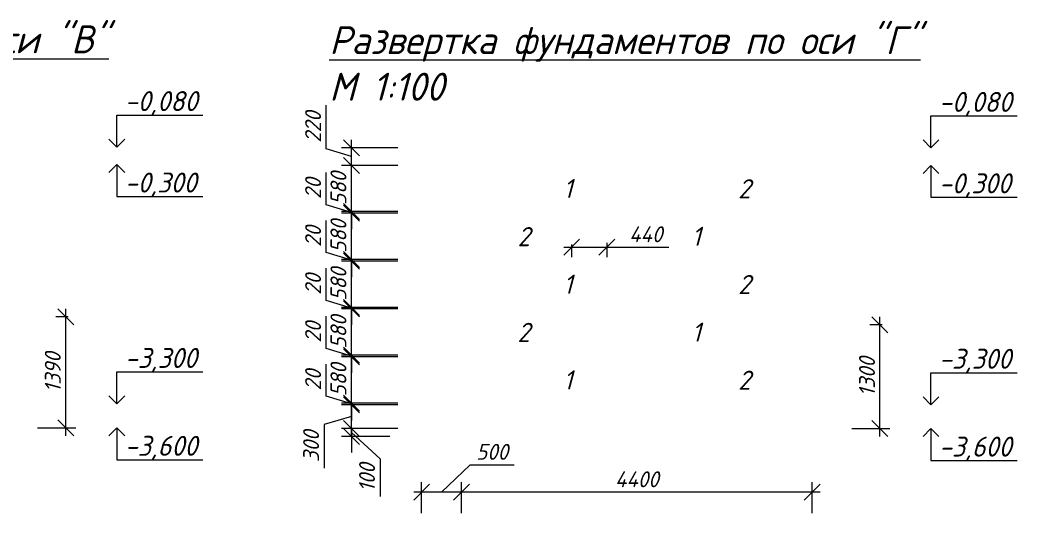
# Model space of a CAD drawing. Header units: millimetres. Extents: x 339888 to 1025294, y -263818 to -40540.
# Drawn here: x 1012783 to 1025294, y -218477 to -212196 of the extents above; entities that cross this region are included whole.
import ezdxf
from ezdxf import colors
from ezdxf.entities.mleader import LeaderData, LeaderLine
from ezdxf.math import Vec2, Vec3

# ---------------------------------------------------------------- set-up
doc = ezdxf.new("R2010")
doc.units = ezdxf.units.MM
doc.layers.get('0').update_dxf_attribs({"lineweight": 15})
doc.layers.add('0 @ 100', color=7, linetype='Continuous', lineweight=15)
doc.styles.add('ГОСТ 2', font='GOST_Common Italic.ttf', dxfattribs={"height": 2})
doc.styles.add('ГОСТ 3', font='GOST_Common Italic.ttf', dxfattribs={"height": 3})
doc.dimstyles.new('ГОСТ_2К', dxfattribs={"dimtxt": 2, "dimasz": 2, "dimexe": 1.25, "dimexo": 1, "dimtad": 1, "dimdec": 0, "dimtxsty": 'ГОСТ 2', "dimblk": 'OBLIQUE', "dimcen": -2.5, "dimdle": 1, "dimclrd": 251, "dimclre": 251, "dimclrt": 256, "dimadec": 1, "dimazin": 0, "dimtfac": 1, "dimtdec": 0, "dimtmove": 0, "dimatfit": 3, "dimfxl": 1, "dimlwd": 15, "dimlwe": 15, "dimarcsym": 1})

# ---------------------------------------------------------------- blocks, each defined once
blk = doc.blocks.new('_Open90')
at = {"color": 0, "linetype": 'ByBlock', "lineweight": -2}
for p, q in [((0, 0), (-1, 0)), ((-0.5, 0.5), (0, 0)), ((0, 0), (-0.5, -0.5))]:
    blk.add_line(p, q, dxfattribs=at)
blk = doc.blocks.new('_Oblique')
at = {"color": 0, "linetype": 'ByBlock', "lineweight": -2}
blk.add_line((-0.5, -0.5), (0.5, 0.5), dxfattribs=at)
blk = doc.blocks.new('*D150')
at = {"color": 251, "lineweight": 15, "transparency": 16777216}
for p, q in [((1018323, -218377), (1018323, -217991)), ((1022723, -218377), (1022723, -217991)), ((1022823, -218116), (1018223, -218116))]:
    blk.add_line(p, q, dxfattribs=at)
at = {"layer": 'Defpoints', "color": 0, "lineweight": 15, "transparency": 16777216}
for p in [(1018323, -218116), (1018323, -218477), (1022723, -218477)]:
    blk.add_point(p, dxfattribs=at)
at = {"color": 251, "lineweight": 15, "transparency": 16777216, "xscale": 200, "yscale": 200, "zscale": 200, "rotation": 180}
blk.add_blockref('_Oblique', (1018323, -218116), dxfattribs=at)
at = {"color": 251, "lineweight": 15, "transparency": 16777216, "xscale": 200, "yscale": 200, "zscale": 200}
blk.add_blockref('_Oblique', (1022723, -218116), dxfattribs=at)
at = {"transparency": 16777216, "insert": (1020523, -217954), "char_height": 200, "attachment_point": 5, "style": 'ГОСТ 2'}
blk.add_mtext('4400', dxfattribs=at)
blk = doc.blocks.new('*D151')
at = {"color": 251, "lineweight": 15, "transparency": 16777216}
for p, q in [((1018073, -218116), (1018432, -217773)), ((1018432, -217773), (1018982, -217773)), ((1017823, -218377), (1017823, -217991)), ((1018323, -218377), (1018323, -217991)), ((1018423, -218116), (1017723, -218116))]:
    blk.add_line(p, q, dxfattribs=at)
at = {"layer": 'Defpoints', "color": 0, "lineweight": 15, "transparency": 16777216}
for p in [(1017823, -218116), (1017823, -218477), (1018323, -218477)]:
    blk.add_point(p, dxfattribs=at)
at = {"color": 251, "lineweight": 15, "transparency": 16777216, "xscale": 200, "yscale": 200, "zscale": 200, "rotation": 180}
blk.add_blockref('_Oblique', (1017823, -218116), dxfattribs=at)
at = {"color": 251, "lineweight": 15, "transparency": 16777216, "xscale": 200, "yscale": 200, "zscale": 200}
blk.add_blockref('_Oblique', (1018323, -218116), dxfattribs=at)
at = {"transparency": 16777216, "insert": (1018707, -217610), "char_height": 200, "attachment_point": 5, "style": 'ГОСТ 2'}
blk.add_mtext('500', dxfattribs=at)
blk = doc.blocks.new('*D152')
at = {"color": 251, "lineweight": 15, "transparency": 16777216}
for p, q in [((1023573, -217419), (1023573, -215919)), ((1023603, -216019), (1023448, -216019)), ((1023222, -217319), (1023698, -217319))]:
    blk.add_line(p, q, dxfattribs=at)
at = {"layer": 'Defpoints', "color": 0, "lineweight": 15, "transparency": 16777216}
for p in [(1023573, -216019), (1023703, -216019), (1023122, -217319)]:
    blk.add_point(p, dxfattribs=at)
at = {"color": 251, "lineweight": 15, "transparency": 16777216, "xscale": 200, "yscale": 200, "zscale": 200}
for p, rotation in [((1023573, -216019), 90), ((1023573, -217319), 270)]:
    blk.add_blockref('_Oblique', p, dxfattribs=dict(at, rotation=rotation))
at = {"transparency": 16777216, "insert": (1023411, -216669), "char_height": 200, "attachment_point": 5, "rotation": 90, "style": 'ГОСТ 2'}
blk.add_mtext('1300', dxfattribs=at)
blk = doc.blocks.new('*D153')
at = {"color": 251, "lineweight": 15, "transparency": 16777216}
for p, q in [((1016942, -217419), (1016942, -216919)), ((1017523, -217019), (1016817, -217019)), ((1016942, -217169), (1016598, -217266)), ((1016598, -217266), (1016598, -217816)), ((1017523, -217319), (1016817, -217319))]:
    blk.add_line(p, q, dxfattribs=at)
at = {"layer": 'Defpoints', "color": 0, "lineweight": 15, "transparency": 16777216}
for p in [(1016942, -217019), (1017623, -217019), (1017623, -217319)]:
    blk.add_point(p, dxfattribs=at)
at = {"color": 251, "lineweight": 15, "transparency": 16777216, "xscale": 200, "yscale": 200, "zscale": 200}
for p, rotation in [((1016942, -217019), 90), ((1016942, -217319), 270)]:
    blk.add_blockref('_Oblique', p, dxfattribs=dict(at, rotation=rotation))
at = {"transparency": 16777216, "insert": (1016436, -217541), "char_height": 200, "attachment_point": 5, "rotation": 90, "style": 'ГОСТ 2'}
blk.add_mtext('300', dxfattribs=at)
blk = doc.blocks.new('*D154')
at = {"color": 251, "lineweight": 15, "transparency": 16777216}
for p, q in [((1016623, -216913), (1016623, -216509)), ((1016942, -216999), (1016942, -216799)), ((1016942, -217009), (1016623, -216913)), ((1017523, -216999), (1016817, -216999)), ((1017523, -217019), (1016817, -217019)), ((1016942, -217019), (1016942, -216999)), ((1016942, -217019), (1016942, -216999)), ((1016942, -217019), (1016942, -217219))]:
    blk.add_line(p, q, dxfattribs=at)
at = {"layer": 'Defpoints', "color": 0, "lineweight": 15, "transparency": 16777216}
for p in [(1016942, -216999), (1017623, -216999), (1017623, -217019)]:
    blk.add_point(p, dxfattribs=at)
at = {"color": 251, "lineweight": 15, "transparency": 16777216, "xscale": 200, "yscale": 200, "zscale": 200}
for p, rotation in [((1016942, -216999), 270), ((1016942, -217019), 90)]:
    blk.add_blockref('_Oblique', p, dxfattribs=dict(at, rotation=rotation))
at = {"transparency": 16777216, "insert": (1016461, -216711), "char_height": 200, "attachment_point": 5, "rotation": 90, "style": 'ГОСТ 2'}
blk.add_mtext('20', dxfattribs=at)
blk = doc.blocks.new('*D155')
at = {"color": 251, "lineweight": 15, "transparency": 16777216}
for p, q in [((1017523, -216419), (1016817, -216419)), ((1016942, -217099), (1016942, -216319)), ((1017523, -216999), (1016817, -216999))]:
    blk.add_line(p, q, dxfattribs=at)
at = {"layer": 'Defpoints', "color": 0, "lineweight": 15, "transparency": 16777216}
for p in [(1016942, -216419), (1017623, -216419), (1017623, -216999)]:
    blk.add_point(p, dxfattribs=at)
at = {"color": 251, "lineweight": 15, "transparency": 16777216, "xscale": 200, "yscale": 200, "zscale": 200}
for p, rotation in [((1016942, -216419), 90), ((1016942, -216999), 270)]:
    blk.add_blockref('_Oblique', p, dxfattribs=dict(at, rotation=rotation))
at = {"transparency": 16777216, "insert": (1016779, -216709), "char_height": 200, "attachment_point": 5, "rotation": 90, "style": 'ГОСТ 2'}
blk.add_mtext('580', dxfattribs=at)
blk = doc.blocks.new('*D156')
at = {"color": 251, "lineweight": 15, "transparency": 16777216}
for p, q in [((1016623, -216313), (1016623, -215909)), ((1016942, -216409), (1016623, -216313)), ((1016942, -216399), (1016942, -216199)), ((1017523, -216399), (1016817, -216399)), ((1017523, -216419), (1016817, -216419)), ((1016942, -216419), (1016942, -216399)), ((1016942, -216419), (1016942, -216399)), ((1016942, -216419), (1016942, -216619))]:
    blk.add_line(p, q, dxfattribs=at)
at = {"layer": 'Defpoints', "color": 0, "lineweight": 15, "transparency": 16777216}
for p in [(1016942, -216399), (1017623, -216399), (1017623, -216419)]:
    blk.add_point(p, dxfattribs=at)
at = {"color": 251, "lineweight": 15, "transparency": 16777216, "xscale": 200, "yscale": 200, "zscale": 200}
for p, rotation in [((1016942, -216399), 270), ((1016942, -216419), 90)]:
    blk.add_blockref('_Oblique', p, dxfattribs=dict(at, rotation=rotation))
at = {"transparency": 16777216, "insert": (1016461, -216111), "char_height": 200, "attachment_point": 5, "rotation": 90, "style": 'ГОСТ 2'}
blk.add_mtext('20', dxfattribs=at)
blk = doc.blocks.new('*D157')
at = {"color": 251, "lineweight": 15, "transparency": 16777216}
for p, q in [((1016942, -216499), (1016942, -215719)), ((1017523, -215819), (1016817, -215819)), ((1017523, -216399), (1016817, -216399))]:
    blk.add_line(p, q, dxfattribs=at)
at = {"layer": 'Defpoints', "color": 0, "lineweight": 15, "transparency": 16777216}
for p in [(1016942, -215819), (1017623, -215819), (1017623, -216399)]:
    blk.add_point(p, dxfattribs=at)
at = {"color": 251, "lineweight": 15, "transparency": 16777216, "xscale": 200, "yscale": 200, "zscale": 200}
for p, rotation in [((1016942, -215819), 90), ((1016942, -216399), 270)]:
    blk.add_blockref('_Oblique', p, dxfattribs=dict(at, rotation=rotation))
at = {"transparency": 16777216, "insert": (1016779, -216109), "char_height": 200, "attachment_point": 5, "rotation": 90, "style": 'ГОСТ 2'}
blk.add_mtext('580', dxfattribs=at)
blk = doc.blocks.new('*D158')
at = {"color": 251, "lineweight": 15, "transparency": 16777216}
for p, q in [((1016623, -215713), (1016623, -215309)), ((1016942, -215799), (1016942, -215599)), ((1016942, -215809), (1016623, -215713)), ((1017523, -215799), (1016817, -215799)), ((1016942, -215819), (1016942, -215799)), ((1016942, -215819), (1016942, -215799)), ((1017523, -215819), (1016817, -215819)), ((1016942, -215819), (1016942, -216019))]:
    blk.add_line(p, q, dxfattribs=at)
at = {"layer": 'Defpoints', "color": 0, "lineweight": 15, "transparency": 16777216}
for p in [(1016942, -215799), (1017623, -215799), (1017623, -215819)]:
    blk.add_point(p, dxfattribs=at)
at = {"color": 251, "lineweight": 15, "transparency": 16777216, "xscale": 200, "yscale": 200, "zscale": 200}
for p, rotation in [((1016942, -215799), 270), ((1016942, -215819), 90)]:
    blk.add_blockref('_Oblique', p, dxfattribs=dict(at, rotation=rotation))
at = {"transparency": 16777216, "insert": (1016461, -215511), "char_height": 200, "attachment_point": 5, "rotation": 90, "style": 'ГОСТ 2'}
blk.add_mtext('20', dxfattribs=at)
blk = doc.blocks.new('*D159')
at = {"color": 251, "lineweight": 15, "transparency": 16777216}
for p, q in [((1016942, -215899), (1016942, -215119)), ((1017523, -215219), (1016817, -215219)), ((1017523, -215799), (1016817, -215799))]:
    blk.add_line(p, q, dxfattribs=at)
at = {"layer": 'Defpoints', "color": 0, "lineweight": 15, "transparency": 16777216}
for p in [(1016942, -215219), (1017623, -215219), (1017623, -215799)]:
    blk.add_point(p, dxfattribs=at)
at = {"color": 251, "lineweight": 15, "transparency": 16777216, "xscale": 200, "yscale": 200, "zscale": 200}
for p, rotation in [((1016942, -215219), 90), ((1016942, -215799), 270)]:
    blk.add_blockref('_Oblique', p, dxfattribs=dict(at, rotation=rotation))
at = {"transparency": 16777216, "insert": (1016779, -215509), "char_height": 200, "attachment_point": 5, "rotation": 90, "style": 'ГОСТ 2'}
blk.add_mtext('580', dxfattribs=at)
blk = doc.blocks.new('*D160')
at = {"color": 251, "lineweight": 15, "transparency": 16777216}
for p, q in [((1016623, -215113), (1016623, -214709)), ((1016942, -215199), (1016942, -214999)), ((1016942, -215209), (1016623, -215113)), ((1017523, -215199), (1016817, -215199)), ((1017523, -215219), (1016817, -215219)), ((1016942, -215219), (1016942, -215199)), ((1016942, -215219), (1016942, -215199)), ((1016942, -215219), (1016942, -215419))]:
    blk.add_line(p, q, dxfattribs=at)
at = {"layer": 'Defpoints', "color": 0, "lineweight": 15, "transparency": 16777216}
for p in [(1016942, -215199), (1017623, -215199), (1017623, -215219)]:
    blk.add_point(p, dxfattribs=at)
at = {"color": 251, "lineweight": 15, "transparency": 16777216, "xscale": 200, "yscale": 200, "zscale": 200}
for p, rotation in [((1016942, -215199), 270), ((1016942, -215219), 90)]:
    blk.add_blockref('_Oblique', p, dxfattribs=dict(at, rotation=rotation))
at = {"transparency": 16777216, "insert": (1016461, -214911), "char_height": 200, "attachment_point": 5, "rotation": 90, "style": 'ГОСТ 2'}
blk.add_mtext('20', dxfattribs=at)
blk = doc.blocks.new('*D161')
at = {"color": 251, "lineweight": 15, "transparency": 16777216}
for p, q in [((1016942, -215299), (1016942, -214519)), ((1017523, -214619), (1016817, -214619)), ((1017523, -215199), (1016817, -215199))]:
    blk.add_line(p, q, dxfattribs=at)
at = {"layer": 'Defpoints', "color": 0, "lineweight": 15, "transparency": 16777216}
for p in [(1016942, -214619), (1017623, -214619), (1017623, -215199)]:
    blk.add_point(p, dxfattribs=at)
at = {"color": 251, "lineweight": 15, "transparency": 16777216, "xscale": 200, "yscale": 200, "zscale": 200}
for p, rotation in [((1016942, -214619), 90), ((1016942, -215199), 270)]:
    blk.add_blockref('_Oblique', p, dxfattribs=dict(at, rotation=rotation))
at = {"transparency": 16777216, "insert": (1016779, -214909), "char_height": 200, "attachment_point": 5, "rotation": 90, "style": 'ГОСТ 2'}
blk.add_mtext('580', dxfattribs=at)
blk = doc.blocks.new('*D162')
at = {"color": 251, "lineweight": 15, "transparency": 16777216}
for p, q in [((1016623, -214513), (1016623, -214109)), ((1016942, -214599), (1016942, -214399)), ((1016942, -214609), (1016623, -214513)), ((1017523, -214599), (1016817, -214599)), ((1017523, -214619), (1016817, -214619)), ((1016942, -214619), (1016942, -214599)), ((1016942, -214619), (1016942, -214599)), ((1016942, -214619), (1016942, -214819))]:
    blk.add_line(p, q, dxfattribs=at)
at = {"layer": 'Defpoints', "color": 0, "lineweight": 15, "transparency": 16777216}
for p in [(1016942, -214599), (1017623, -214599), (1017623, -214619)]:
    blk.add_point(p, dxfattribs=at)
at = {"color": 251, "lineweight": 15, "transparency": 16777216, "xscale": 200, "yscale": 200, "zscale": 200}
for p, rotation in [((1016942, -214599), 270), ((1016942, -214619), 90)]:
    blk.add_blockref('_Oblique', p, dxfattribs=dict(at, rotation=rotation))
at = {"transparency": 16777216, "insert": (1016461, -214311), "char_height": 200, "attachment_point": 5, "rotation": 90, "style": 'ГОСТ 2'}
blk.add_mtext('20', dxfattribs=at)
blk = doc.blocks.new('*D163')
at = {"color": 251, "lineweight": 15, "transparency": 16777216}
for p, q in [((1016942, -214699), (1016942, -213919)), ((1017523, -214019), (1016817, -214019)), ((1017523, -214599), (1016817, -214599))]:
    blk.add_line(p, q, dxfattribs=at)
at = {"layer": 'Defpoints', "color": 0, "lineweight": 15, "transparency": 16777216}
for p in [(1016942, -214019), (1017623, -214019), (1017623, -214599)]:
    blk.add_point(p, dxfattribs=at)
at = {"color": 251, "lineweight": 15, "transparency": 16777216, "xscale": 200, "yscale": 200, "zscale": 200}
for p, rotation in [((1016942, -214019), 90), ((1016942, -214599), 270)]:
    blk.add_blockref('_Oblique', p, dxfattribs=dict(at, rotation=rotation))
at = {"transparency": 16777216, "insert": (1016779, -214309), "char_height": 200, "attachment_point": 5, "rotation": 90, "style": 'ГОСТ 2'}
blk.add_mtext('580', dxfattribs=at)
blk = doc.blocks.new('*D164')
at = {"color": 251, "lineweight": 15, "transparency": 16777216}
for p, q in [((1016623, -213813), (1016623, -213264)), ((1016942, -213909), (1016623, -213813)), ((1017523, -213799), (1016817, -213799)), ((1016942, -214119), (1016942, -213699)), ((1017523, -214019), (1016817, -214019))]:
    blk.add_line(p, q, dxfattribs=at)
at = {"layer": 'Defpoints', "color": 0, "lineweight": 15, "transparency": 16777216}
for p in [(1016942, -213799), (1017623, -213799), (1017623, -214019)]:
    blk.add_point(p, dxfattribs=at)
at = {"color": 251, "lineweight": 15, "transparency": 16777216, "xscale": 200, "yscale": 200, "zscale": 200}
for p, rotation in [((1016942, -213799), 90), ((1016942, -214019), 270)]:
    blk.add_blockref('_Oblique', p, dxfattribs=dict(at, rotation=rotation))
at = {"transparency": 16777216, "insert": (1016461, -213539), "char_height": 200, "attachment_point": 5, "rotation": 90, "style": 'ГОСТ 2'}
blk.add_mtext('220', dxfattribs=at)
blk = doc.blocks.new('*D165')
at = {"color": 251, "lineweight": 15, "transparency": 16777216}
for p, q in [((1016942, -217319), (1016942, -217119)), ((1017423, -217319), (1016817, -217319)), ((1017423, -217419), (1016817, -217419)), ((1016942, -217319), (1016942, -217419)), ((1016942, -217319), (1016942, -217419)), ((1016942, -217369), (1017301, -217698)), ((1016942, -217419), (1016942, -217619)), ((1017301, -217698), (1017301, -218169))]:
    blk.add_line(p, q, dxfattribs=at)
at = {"layer": 'Defpoints', "color": 0, "lineweight": 15, "transparency": 16777216}
for p in [(1016942, -217419), (1017523, -217319), (1017523, -217419)]:
    blk.add_point(p, dxfattribs=at)
at = {"color": 251, "lineweight": 15, "transparency": 16777216, "xscale": 200, "yscale": 200, "zscale": 200}
for p, rotation in [((1016942, -217319), 270), ((1016942, -217419), 90)]:
    blk.add_blockref('_Oblique', p, dxfattribs=dict(at, rotation=rotation))
at = {"transparency": 16777216, "insert": (1017138, -217933), "char_height": 200, "attachment_point": 5, "rotation": 90, "style": 'ГОСТ 2'}
blk.add_mtext('100', dxfattribs=at)
blk = doc.blocks.new('*D168')
at = {"color": 251, "lineweight": 15, "transparency": 16777216}
for p, q in [((1013387, -215919), (1013232, -215919)), ((1013357, -217409), (1013357, -215819)), ((1013005, -217309), (1013482, -217309))]:
    blk.add_line(p, q, dxfattribs=at)
at = {"layer": 'Defpoints', "color": 0, "lineweight": 15, "transparency": 16777216}
for p in [(1013357, -215919), (1013487, -215919), (1012905, -217309)]:
    blk.add_point(p, dxfattribs=at)
at = {"color": 251, "lineweight": 15, "transparency": 16777216, "xscale": 200, "yscale": 200, "zscale": 200}
for p, rotation in [((1013357, -215919), 90), ((1013357, -217309), 270)]:
    blk.add_blockref('_Oblique', p, dxfattribs=dict(at, rotation=rotation))
at = {"transparency": 16777216, "insert": (1013195, -216614), "char_height": 200, "attachment_point": 5, "rotation": 90, "style": 'ГОСТ 2'}
blk.add_mtext('1390', dxfattribs=at)
blk = doc.blocks.new('*D270')
at = {"color": 251, "lineweight": 15, "transparency": 16777216}
for p, q in [((1019605, -215045), (1020145, -215045)), ((1019705, -215009), (1019705, -215170)), ((1020145, -214991), (1020145, -215170)), ((1020145, -215045), (1020926, -215045))]:
    blk.add_line(p, q, dxfattribs=at)
at = {"layer": 'Defpoints', "color": 0, "lineweight": 15, "transparency": 16777216}
for p in [(1019705, -214909), (1020145, -214891), (1020145, -215045)]:
    blk.add_point(p, dxfattribs=at)
at = {"color": 251, "lineweight": 15, "transparency": 16777216, "xscale": 200, "yscale": 200, "zscale": 200, "rotation": 180}
blk.add_blockref('_Oblique', (1019705, -215045), dxfattribs=at)
at = {"color": 251, "lineweight": 15, "transparency": 16777216, "xscale": 200, "yscale": 200, "zscale": 200}
blk.add_blockref('_Oblique', (1020145, -215045), dxfattribs=at)
at = {"transparency": 16777216, "insert": (1020635, -214883), "char_height": 200, "attachment_point": 5, "style": 'ГОСТ 2'}
blk.add_mtext('440', dxfattribs=at)

msp = doc.modelspace()

# ---------------------------------------------------------------- texts
at = {"layer": '0 @ 100', "style": 'ГОСТ 3'}
for s, p in [('1', (1019600.6307, -214428.63758)), ('2', (1021794.06574, -214432.27305)), ('2', (1019026.27193, -215032.47325)), ('1', (1021211.52898, -215028.83778)), ('1', (1019600.6307, -215628.63758)), ('2', (1021794.06574, -215632.27305)), ('2', (1019024.91022, -216232.47325)), ('1', (1021212.89069, -216228.83778)), ('1', (1019600.6307, -216828.63758)), ('2', (1021794.06574, -216832.27305))]:
    msp.add_text(s, height=240, dxfattribs=at).set_placement(p)
at = {"layer": '0 @ 100', "char_height": 350, "attachment_point": 1, "style": 'ГОСТ 3'}
for s, insert in [('\\pi233.91;{\\LРазвертка фундаментов по оси "В"\\P\\pi3516.9;}М 1:100', (1006213.42986, -212264.46554)), ('\\pi235.1;{\\LРазвертка фундаментов по оси "Г"\\P\\pi3516.9;}М 1:100', (1016429.5788, -212274.46554))]:
    msp.add_mtext_dynamic_manual_height_columns(s, width=8440.921773, gutter_width=1500, heights=[0], dxfattribs=dict(at, insert=insert))

# ---------------------------------------------------------------- dimensions: what is measured, and where the dimension line sits
at = {"layer": '0 @ 100'}
for base, p1, p2, override, picture, middle in [((1016941.91156, -213799.06074), (1017622.78674, -214019.06074), (1017622.78674, -213799.06074), {"dimscale": 100, "dimtix": 0, "dimtofl": 1, "dimtmove": 1, "dimatfit": 3}, '*D164', (1016460.66156, -213750.93574)), ((1016941.91156, -214599.06074), (1017622.78674, -214619.06074), (1017622.78674, -214599.06074), {"dimscale": 100, "dimtix": 0, "dimtofl": 1, "dimtmove": 1, "dimatfit": 3}, '*D162', (1016460.66156, -214450.93574)), ((1016941.91156, -215199.06074), (1017622.78674, -215219.06074), (1017622.78674, -215199.06074), {"dimscale": 100, "dimtix": 0, "dimtofl": 1, "dimtmove": 1, "dimatfit": 3}, '*D160', (1016460.66156, -215050.93574)), ((1016941.91156, -215799.06074), (1017622.78674, -215819.06074), (1017622.78674, -215799.06074), {"dimscale": 100, "dimtix": 0, "dimtofl": 1, "dimtmove": 1, "dimatfit": 3}, '*D158', (1016460.66156, -215650.93574)), ((1013357.15288, -215919.05916), (1012905.44921, -217309.10681), (1013487.29274, -215919.05916), {"dimscale": 100, "dimtix": 0, "dimtofl": 1, "dimtmove": 0, "dimatfit": 3}, '*D168', (1013194.65288, -216614.08298)), ((1016941.91156, -216399.06074), (1017622.78674, -216419.06074), (1017622.78674, -216399.06074), {"dimscale": 100, "dimtix": 0, "dimtofl": 1, "dimtmove": 1, "dimatfit": 3}, '*D156', (1016460.66156, -216250.93574)), ((1023573.30182, -216019.05916), (1023121.59815, -217319.10681), (1023703.44168, -216019.05916), {"dimscale": 100, "dimtix": 0, "dimtofl": 1, "dimtmove": 0, "dimatfit": 3}, '*D152', (1023410.80182, -216669.08298)), ((1016941.91156, -216999.06074), (1017622.78674, -217019.06074), (1017622.78674, -216999.06074), {"dimscale": 100, "dimtix": 0, "dimtofl": 1, "dimtmove": 1, "dimatfit": 3}, '*D154', (1016460.66156, -216850.93574))]:
    dim = msp.add_linear_dim(base=base, p1=p1, p2=p2, angle=90, dimstyle='ГОСТ_2К', override=override, dxfattribs=at)
    dim.commit()
    dim.dimension.update_dxf_attribs({"geometry": picture, "text_midpoint": middle})
for base, p1, p2, picture, middle in [((1016941.91156, -214019.06074), (1017622.78674, -214599.06074), (1017622.78674, -214019.06074), '*D163', (1016941.91156, -214309.06074)), ((1016941.91156, -214619.06074), (1017622.78674, -215199.06074), (1017622.78674, -214619.06074), '*D161', (1016941.91156, -214909.06074)), ((1016941.91156, -215219.06074), (1017622.78674, -215799.06074), (1017622.78674, -215219.06074), '*D159', (1016941.91156, -215509.06074)), ((1016941.91156, -215819.06074), (1017622.78674, -216399.06074), (1017622.78674, -215819.06074), '*D157', (1016941.91156, -216109.06074)), ((1016941.91156, -216419.06074), (1017622.78674, -216999.06074), (1017622.78674, -216419.06074), '*D155', (1016941.91156, -216709.06074)), ((1016941.91156, -217019.06074), (1017622.78674, -217319.06074), (1017622.78674, -217019.06074), '*D153', (1016598.16156, -217328.19526)), ((1016941.91156, -217419.06074), (1017522.78674, -217319.06074), (1017522.78674, -217419.06074), '*D165', (1017300.86587, -217760.21281))]:
    dim = msp.add_linear_dim(base=base, p1=p1, p2=p2, angle=90, dimstyle='ГОСТ_2К', override={"dimscale": 100, "dimtix": 0, "dimtofl": 1, "dimtmove": 1, "dimatfit": 3}, dxfattribs=at)
    dim.commit()
    dim.dimension.update_dxf_attribs({"geometry": picture, "text_midpoint": middle, "dimtype": 160})
for base, p1, p2, picture, middle in [((1020145.32163, -215045.33881), (1019704.83234, -214909.01069), (1020145.32163, -214891.01334), '*D270', (1020635.47314, -214882.83881)), ((1018323.21525, -218116.4466), (1022723.21525, -218476.96464), (1018323.21525, -218476.96464), '*D150', (1020523.21525, -217953.9466))]:
    dim = msp.add_linear_dim(base=base, p1=p1, p2=p2, dimstyle='ГОСТ_2К', override={"dimscale": 100, "dimtix": 0, "dimtofl": 1, "dimtmove": 0, "dimatfit": 3}, dxfattribs=at)
    dim.commit()
    dim.dimension.update_dxf_attribs({"geometry": picture, "text_midpoint": middle})
dim = msp.add_linear_dim(base=(1017823.04213, -218116.4466), p1=(1018323.21525, -218476.96464), p2=(1017823.04213, -218477.47366), dimstyle='ГОСТ_2К', override={"dimscale": 100, "dimtix": 0, "dimtofl": 1, "dimtmove": 1, "dimatfit": 3}, dxfattribs=at)
dim.commit()
dim.dimension.update_dxf_attribs({"geometry": '*D151', "text_midpoint": (1018494.28399, -217772.6966), "dimtype": 160})

# ---------------------------------------------------------------- leaders
at = {"layer": '0 @ 100', "lineweight": 18}
ml = msp.add_multileader_mtext('Standard', dxfattribs=at)
ml.set_content('-0,080', color=256, style='ГОСТ 3')
ml.set_leader_properties(color=256, linetype='ByLayer', lineweight=15)
ml.set_arrow_properties(name='OPEN90')
ml.build(insert=Vec2(0, 0))
ml.multileader.update_dxf_attribs({"text_left_attachment_type": 6, "text_right_attachment_type": 6, "dogleg_length": 0, "arrow_head_size": 200, "scale": 100})
ctx = ml.context
ctx.base_point, ctx.scale, ctx.char_height, ctx.arrow_head_size, ctx.landing_gap_size, ctx.plane_origin = Vec3(1013997.65055, -213388.50023), 100, 250, 200, 100, Vec3(1006199.26765, -213789.06074)
ctx.left_attachment, ctx.right_attachment = 6, 6
notes = []
notes.append((ctx, [(0, (1, 1, 0), (1013997.65055, -213388.50023), (1, 0), 0, [(0, [(1013997.65055, -213789.05747)], 0, [])])]))
ctx.mtext.insert, ctx.mtext.flow_direction = Vec3(1014097.65055, -213088.50023), 5
ml = msp.add_multileader_mtext('Standard', dxfattribs=at)
ml.set_content('-0,080', color=256, style='ГОСТ 3')
ml.set_leader_properties(color=256, linetype='ByLayer', lineweight=15)
ml.set_arrow_properties(name='OPEN90')
ml.build(insert=Vec2(0, 0))
ml.multileader.update_dxf_attribs({"text_left_attachment_type": 6, "text_right_attachment_type": 6, "dogleg_length": 0, "arrow_head_size": 200, "scale": 100})
ctx = ml.context
ctx.base_point, ctx.scale, ctx.char_height, ctx.arrow_head_size, ctx.landing_gap_size, ctx.plane_origin = Vec3(1024213.79949, -213398.50023), 100, 250, 200, 100, Vec3(1016415.41659, -213799.06074)
ctx.left_attachment, ctx.right_attachment = 6, 6
notes.append((ctx, [(0, (1, 1, 0), (1024213.79949, -213398.50023), (1, 0), 0, [(0, [(1024213.79949, -213799.05747)], 0, [])])]))
ctx.mtext.insert, ctx.mtext.flow_direction = Vec3(1024313.79949, -213098.50023), 5
ml = msp.add_multileader_mtext('Standard', dxfattribs=at)
ml.set_content('-0,300', color=256, style='ГОСТ 3')
ml.set_leader_properties(color=256, linetype='ByLayer', lineweight=15)
ml.set_arrow_properties(name='OPEN90')
ml.build(insert=Vec2(0, 0))
ml.multileader.update_dxf_attribs({"text_left_attachment_type": 6, "text_right_attachment_type": 6, "dogleg_length": 0, "arrow_head_size": 200, "scale": 100})
ctx = ml.context
ctx.base_point, ctx.scale, ctx.char_height, ctx.arrow_head_size, ctx.landing_gap_size, ctx.plane_origin = Vec3(1013997.65055, -214409.61471), 100, 250, 200, 100, Vec3(1006199.26765, -214009.06074)
ctx.left_attachment, ctx.right_attachment = 6, 6
notes.append((ctx, [(0, (1, 1, 0), (1013997.65055, -214409.61471), (1, 0), 0, [(0, [(1013997.65055, -214009.05747)], 0, [])])]))
ctx.mtext.insert, ctx.mtext.flow_direction = Vec3(1014097.65055, -214109.61471), 5
ml = msp.add_multileader_mtext('Standard', dxfattribs=at)
ml.set_content('-0,300', color=256, style='ГОСТ 3')
ml.set_leader_properties(color=256, linetype='ByLayer', lineweight=15)
ml.set_arrow_properties(name='OPEN90')
ml.build(insert=Vec2(0, 0))
ml.multileader.update_dxf_attribs({"text_left_attachment_type": 6, "text_right_attachment_type": 6, "dogleg_length": 0, "arrow_head_size": 200, "scale": 100})
ctx = ml.context
ctx.base_point, ctx.scale, ctx.char_height, ctx.arrow_head_size, ctx.landing_gap_size, ctx.plane_origin = Vec3(1024213.79949, -214419.61471), 100, 250, 200, 100, Vec3(1016415.41659, -214019.06074)
ctx.left_attachment, ctx.right_attachment = 6, 6
notes.append((ctx, [(0, (1, 1, 0), (1024213.79949, -214419.61471), (1, 0), 0, [(0, [(1024213.79949, -214019.05747)], 0, [])])]))
ctx.mtext.insert, ctx.mtext.flow_direction = Vec3(1024313.79949, -214119.61471), 5
ml = msp.add_multileader_mtext('Standard', dxfattribs=at)
ml.set_content('-3,300', color=256, style='ГОСТ 3')
ml.set_leader_properties(color=256, linetype='ByLayer', lineweight=15)
ml.set_arrow_properties(name='OPEN90')
ml.build(insert=Vec2(0, 0))
ml.multileader.update_dxf_attribs({"text_left_attachment_type": 6, "text_right_attachment_type": 6, "dogleg_length": 0, "arrow_head_size": 200, "scale": 100})
ctx = ml.context
ctx.base_point, ctx.scale, ctx.char_height, ctx.arrow_head_size, ctx.landing_gap_size, ctx.plane_origin = Vec3(1013997.65055, -216608.50023), 100, 250, 200, 100, Vec3(1006199.26765, -217009.06074)
ctx.left_attachment, ctx.right_attachment = 6, 6
notes.append((ctx, [(0, (1, 1, 0), (1013997.65055, -216608.50023), (1, 0), 0, [(0, [(1013997.65055, -217009.05747)], 0, [])])]))
ctx.mtext.insert, ctx.mtext.flow_direction = Vec3(1014097.65055, -216308.50023), 5
ml = msp.add_multileader_mtext('Standard', dxfattribs=at)
ml.set_content('-3,300', color=256, style='ГОСТ 3')
ml.set_leader_properties(color=256, linetype='ByLayer', lineweight=15)
ml.set_arrow_properties(name='OPEN90')
ml.build(insert=Vec2(0, 0))
ml.multileader.update_dxf_attribs({"text_left_attachment_type": 6, "text_right_attachment_type": 6, "dogleg_length": 0, "arrow_head_size": 200, "scale": 100})
ctx = ml.context
ctx.base_point, ctx.scale, ctx.char_height, ctx.arrow_head_size, ctx.landing_gap_size, ctx.plane_origin = Vec3(1024213.79949, -216618.50023), 100, 250, 200, 100, Vec3(1016415.41659, -217019.06074)
ctx.left_attachment, ctx.right_attachment = 6, 6
notes.append((ctx, [(0, (1, 1, 0), (1024213.79949, -216618.50023), (1, 0), 0, [(0, [(1024213.79949, -217019.05747)], 0, [])])]))
ctx.mtext.insert, ctx.mtext.flow_direction = Vec3(1024313.79949, -216318.50023), 5
ml = msp.add_multileader_mtext('Standard', dxfattribs=at)
ml.set_content('-3,600', color=256, style='ГОСТ 3')
ml.set_leader_properties(color=256, linetype='ByLayer', lineweight=15)
ml.set_arrow_properties(name='OPEN90')
ml.build(insert=Vec2(0, 0))
ml.multileader.update_dxf_attribs({"text_left_attachment_type": 6, "text_right_attachment_type": 6, "dogleg_length": 0, "arrow_head_size": 200, "scale": 100})
ctx = ml.context
ctx.base_point, ctx.scale, ctx.char_height, ctx.arrow_head_size, ctx.landing_gap_size, ctx.plane_origin = Vec3(1013997.65055, -217709.61471), 100, 250, 200, 100, Vec3(1006199.26765, -217309.06074)
ctx.left_attachment, ctx.right_attachment = 6, 6
notes.append((ctx, [(0, (1, 1, 0), (1013997.65055, -217709.61471), (1, 0), 0, [(0, [(1013997.65055, -217309.05747)], 0, [])])]))
ctx.mtext.insert, ctx.mtext.flow_direction = Vec3(1014097.65055, -217409.61471), 5
ml = msp.add_multileader_mtext('Standard', dxfattribs=at)
ml.set_content('-3,600', color=256, style='ГОСТ 3')
ml.set_leader_properties(color=256, linetype='ByLayer', lineweight=15)
ml.set_arrow_properties(name='OPEN90')
ml.build(insert=Vec2(0, 0))
ml.multileader.update_dxf_attribs({"text_left_attachment_type": 6, "text_right_attachment_type": 6, "dogleg_length": 0, "arrow_head_size": 200, "scale": 100})
ctx = ml.context
ctx.base_point, ctx.scale, ctx.char_height, ctx.arrow_head_size, ctx.landing_gap_size, ctx.plane_origin = Vec3(1024213.79949, -217719.61471), 100, 250, 200, 100, Vec3(1016415.41659, -217319.06074)
ctx.left_attachment, ctx.right_attachment = 6, 6
notes.append((ctx, [(0, (1, 1, 0), (1024213.79949, -217719.61471), (1, 0), 0, [(0, [(1024213.79949, -217319.05747)], 0, [])])]))
ctx.mtext.insert, ctx.mtext.flow_direction = Vec3(1024313.79949, -217419.61471), 5
for ctx, leaders in notes:
    for number, flags, end, landing, length, lines in leaders:
        leader = LeaderData()
        leader.index, (leader.has_last_leader_line, leader.has_dogleg_vector, leader.attachment_direction) = number, flags
        leader.last_leader_point, leader.dogleg_vector, leader.dogleg_length = Vec3(end), Vec3(landing), length
        for number, points, colour, breaks in lines:
            line = LeaderLine()
            line.index, line.vertices, line.color, line.breaks = number, Vec3.list(points), colors.encode_raw_color(colour), breaks
            leader.lines.append(line)
        ctx.leaders.append(leader)

doc.saveas('drawing.dxf')
